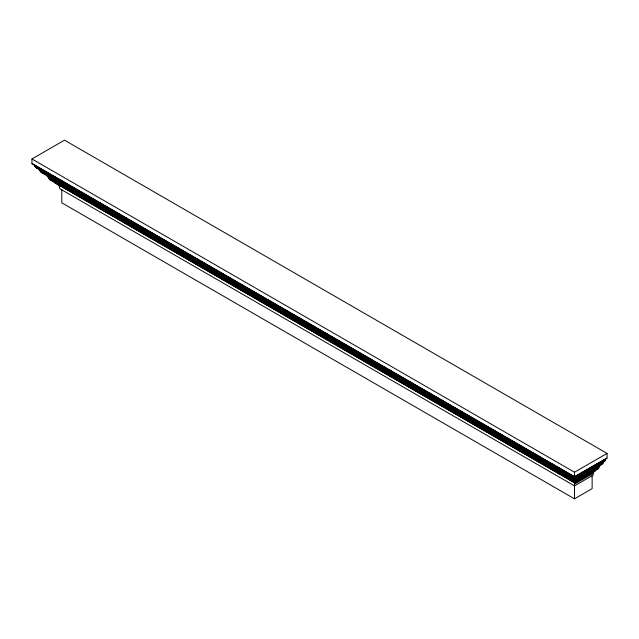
<?xml version="1.0" encoding="UTF-8"?>
<svg xmlns="http://www.w3.org/2000/svg" width="639" height="639" viewBox="0 0 639 639"><rect width="100%" height="100%" fill="white"/><g stroke="black" fill="none" stroke-linecap="round" stroke-linejoin="round"><path stroke-width="0.96" d="M574.501 483.068L595.899 470.464L574.501 482.82L54.251 182.458C56.919 183.489 59.898 185.526 59.794 188.721L574.501 485.888L574.501 482.205L598.655 468.259L600.229 464.857M607.05 458.107L574.501 476.902L31.95 163.664L31.95 158.967L64.499 140.173L607.05 453.41L607.05 458.107L574.501 476.686L34.003 164.63L34.634 166.124L36.535 167.889L574.501 478.483L576.194 477.093M593.775 471.933L593.128 475.128L574.501 485.888M574.501 478.483L604.758 461.007L606.02 458.482M46.136 174.822L50.026 179.807L574.501 482.613L598.655 468.259M31.95 158.967L574.501 472.205L607.05 453.41M605.756 459.05L574.501 477.093L574.501 480.28L602.513 464.106M605.708 459.792L574.501 477.812L34.634 166.124M577.888 476.111L590.604 468.77M592.297 467.796L601.619 462.412M605.301 460.495L574.501 478.276L35.449 167.059M604.758 461.007L603.312 461.43L603.312 462.995L574.501 479.633L39.418 170.709L39.418 169.143L42.014 170.645M599.414 465.791L574.501 480.177L574.501 482.613M598.879 467.053L574.501 481.127L48.3 177.33M594.542 470.703L574.501 482.277L48.74 178.664M574.501 484.186L593.248 473.363M61.791 189.663L61.791 202.819L574.501 498.827L592.129 488.651L592.129 475.496M597.05 469.258L598.016 469.034M31.95 163.664L33.116 164.055M41.016 170.709L41.016 172.282L43.5 173.177M50.026 179.807L51.312 180.326M36.535 167.889L37.877 168.6M602.513 462.54L603.312 462.995M34.53 165.349L574.501 477.093L574.501 472.205M43.74 171.643L46.335 173.137M48.061 174.135L49.794 175.134M51.519 176.132L54.115 177.634M55.841 178.632L57.574 179.623M59.299 180.621L61.895 182.123M63.62 183.121L69.675 186.612M71.4 187.61L105.115 207.076M106.841 208.074L112.895 211.565M114.621 212.563L124.996 218.554M126.722 219.552L132.776 223.043M134.502 224.041L137.097 225.543M138.831 226.541L140.556 227.54M142.281 228.538L149.199 232.532M150.932 233.523L152.657 234.521M154.39 235.519L160.437 239.018M162.17 240.016L164.758 241.51M166.491 242.508L195.877 259.482M197.611 260.472L203.657 263.971M205.391 264.969L207.979 266.463M209.712 267.461L215.758 270.96M217.492 271.958L223.538 275.449M225.271 276.447L227.859 277.941M229.593 278.939L231.318 279.938M233.051 280.936L239.968 284.93M241.694 285.929L243.419 286.927M245.152 287.925L255.528 293.916M257.253 294.914L286.647 311.88M288.373 312.878L294.427 316.369M296.153 317.367L298.748 318.869M300.474 319.867L306.528 323.358M308.254 324.356L314.308 327.847M316.033 328.845L318.629 330.347M320.355 331.345L322.088 332.344M323.813 333.342L330.73 337.336M332.456 338.335L334.189 339.333M335.914 340.331L346.29 346.314M348.015 347.312L377.409 364.286M379.135 365.284L389.51 371.267M391.236 372.265L397.29 375.764M399.016 376.762L401.611 378.256M403.345 379.254L405.07 380.253M406.795 381.251L409.391 382.745M411.125 383.743L412.85 384.742M414.575 385.74L417.171 387.242M418.904 388.24L424.951 391.731M426.684 392.729L460.392 412.195M462.125 413.193L468.171 416.684M469.905 417.682L480.272 423.673M482.006 424.671L488.052 428.162M489.786 429.16L492.373 430.662M494.107 431.66L495.832 432.659M497.565 433.657L500.153 435.151M501.887 436.149L504.483 437.643M506.208 438.642L507.933 439.64M509.666 440.638L515.713 444.137M517.446 445.135L520.042 446.629M521.767 447.627L551.161 464.593M552.887 465.591L558.941 469.09M560.667 470.088L571.042 476.071M572.768 477.069L574.501 478.068M46.455 174.854L49.051 176.348M50.777 177.346L52.51 178.345M55.098 179.839L56.831 180.837M58.556 181.835L61.152 183.337M62.878 184.336L64.603 185.334M66.336 186.332L68.924 187.826M70.657 188.825L72.383 189.823M74.979 191.317L76.704 192.315M78.437 193.313L80.163 194.312M82.758 195.806L84.484 196.804M87.08 198.306L88.805 199.304M90.53 200.303L92.264 201.301M94.852 202.795L96.585 203.793M102.631 207.284L104.357 208.282M110.411 211.773L112.137 212.771M117.32 215.766L119.916 217.26M122.512 218.762L127.696 221.757M129.421 222.755L132.017 224.249M133.743 225.248L135.476 226.246M137.201 227.244L139.797 228.738M145.844 232.229L147.569 233.227M149.302 234.225L151.89 235.727M153.624 236.726L155.349 237.724M157.082 238.722L159.67 240.216M161.395 241.215L163.129 242.213M165.717 243.707L167.45 244.705M169.175 245.703L170.909 246.702M173.496 248.196L175.23 249.194M181.276 252.693L183.002 253.691M185.598 255.185L187.323 256.183M193.377 259.674L195.103 260.672M201.157 264.163L202.882 265.161M208.066 268.156L210.662 269.65M213.25 271.152L218.434 274.147M220.167 275.145L222.755 276.639M224.489 277.638L226.214 278.636M227.947 279.634L230.535 281.128M236.59 284.619L238.315 285.617M240.04 286.615L241.774 287.614M244.362 289.116L246.095 290.114M248.683 291.608L250.416 292.606M252.141 293.605L253.875 294.603M256.463 296.097L258.196 297.095M259.921 298.093L261.647 299.092M264.242 300.586L265.968 301.584M272.022 305.083L273.748 306.081M276.344 307.575L278.069 308.573M284.115 312.064L289.307 315.059M291.895 316.553L293.628 317.551M298.812 320.546L301.4 322.04M303.134 323.038L304.859 324.037M306.592 325.035L309.18 326.537M310.913 327.535L313.501 329.029M315.235 330.028L316.96 331.026M318.685 332.024L321.281 333.518M327.328 337.009L329.061 338.007M330.786 339.005L332.512 340.004M335.108 341.506L336.833 342.504M339.429 343.998L341.154 344.996M342.887 345.995L344.613 346.993M347.209 348.487L348.934 349.485M350.667 350.484L352.393 351.482M354.988 352.976L356.714 353.974M362.76 357.473L367.952 360.46M374.861 364.454L380.045 367.449M382.641 368.943L384.366 369.941M389.55 372.936L392.146 374.438M393.872 375.428L395.605 376.427M397.33 377.425L399.926 378.927M401.651 379.925L404.247 381.419M405.973 382.418L407.706 383.416M409.431 384.414L412.027 385.908M418.074 389.407L419.799 390.397M421.532 391.395L423.258 392.394M425.854 393.896L427.579 394.894M433.625 398.385L435.359 399.383M437.947 400.877L439.68 401.875M441.405 402.874L443.139 403.872M445.726 405.366L447.46 406.364M453.506 409.863L458.69 412.85M465.607 416.844L470.791 419.839M472.517 420.837L475.112 422.331M480.296 425.326L482.892 426.828M484.618 427.818L486.343 428.817M488.076 429.815L490.664 431.317M496.719 434.808L498.444 435.806M500.177 436.804L502.765 438.298M508.82 441.797L510.545 442.787M512.27 443.786L514.004 444.784M516.592 446.286L518.325 447.284M524.371 450.775L526.105 451.773M528.693 453.267L530.418 454.265M532.151 455.264L533.877 456.262M536.472 457.756L538.198 458.754M544.252 462.253L549.436 465.24M558.941 470.735L561.537 472.229M563.263 473.227L565.858 474.721M571.042 477.716L573.63 479.218M41.016 172.282L574.501 480.28M574.501 485.672L574.501 498.827"/></g></svg>
